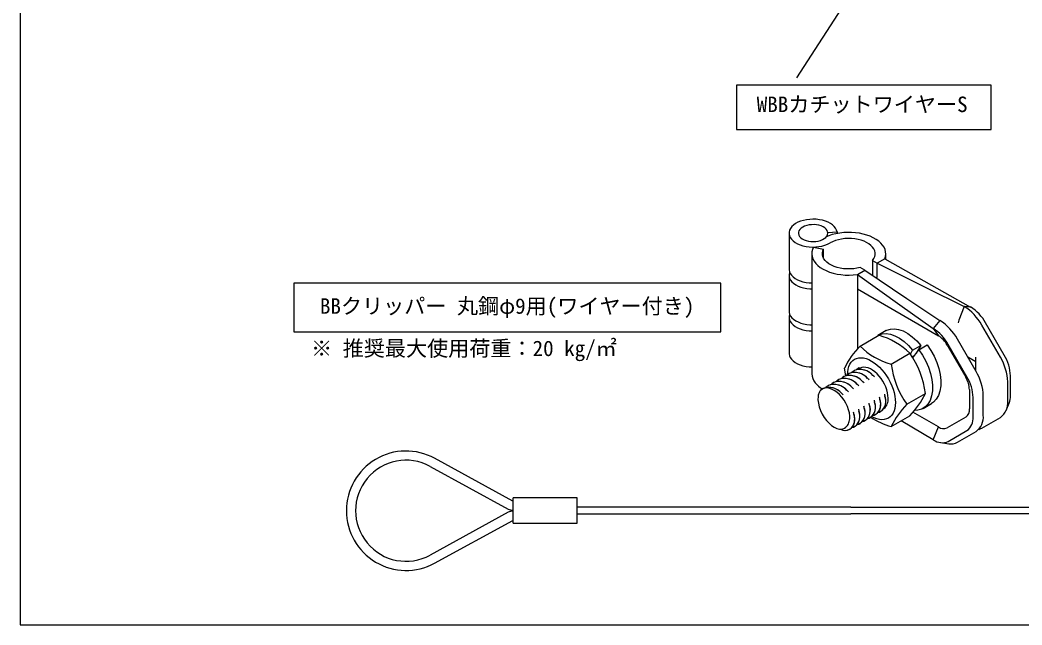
# Model space of a CAD drawing. Units: millimetres on the paper. Extents: x -141 to 141, y -98 to 97.
# Drawn here: x -141.1 to -31.9, y -98.2 to -32.3 of the extents above; entities that cross this region are included whole.
import ezdxf
from ezdxf.enums import TextEntityAlignment as Align

# ---------------------------------------------------------------- set-up
doc = ezdxf.new("R2010")
doc.units = ezdxf.units.MM
doc.layers.add('0-0_文字･図枠･寸法', color=7, linetype='Continuous')
doc.layers.add('0-4_BBクリッパー', color=7, linetype='Continuous')
doc.styles.add('ＭＳ ゴシック', font='')
doc.styles.get('ＭＳ ゴシック').set_extended_font_data('MS Gothic')

msp = doc.modelspace()

# ---------------------------------------------------------------- linework, layer by layer
at = {"layer": '0-0_文字･図枠･寸法'}
for p, q in [((-45.141, -21.129), (-56.457, -38.586)), ((-141.096, -98.162), (140.904, -98.162))]:
    msp.add_line(p, q, dxfattribs=at)
msp.add_lwpolyline([(140.904, 96.838), (-141.096, 96.838), (-141.096, -98.162)], dxfattribs=at)
for points in [[(-62.99, -39.383), (-62.99, -44.21), (-35.248, -44.21), (-35.248, -39.383)], [(-111.25, -60.931), (-111.25, -66.25), (-64.691, -66.25), (-64.691, -60.931)]]:
    msp.add_lwpolyline(points, close=True, dxfattribs=at)
at = {"layer": '0-4_BBクリッパー'}
for p, q in [((-57.277, -55.497), (-57.277, -59.416)), ((-53.06, -55.416), (-52.04, -55.365)), ((-52.04, -55.365), (-52.04, -55.536)), ((-53.187, -55.866), (-53.187, -55.884)), ((-53.065, -56.703), (-52.798, -56.568)), ((-54.793, -57.743), (-54.793, -70.806)), ((-54.596, -57.024), (-53.501, -57.23)), ((-53.501, -58.257), (-53.501, -57.23)), ((-46.731, -58.345), (-46.731, -57.743)), ((-48.164, -58.46), (-48.164, -60.106)), ((-48.164, -58.46), (-47.655, -58.753)), ((-46.841, -58.283), (-47.655, -58.753)), ((-47.655, -60.321), (-47.655, -58.753)), ((-46.841, -58.283), (-37.476, -63.542)), ((-49.827, -60.007), (-49.013, -59.537)), ((-49.827, -60.007), (-49.827, -61.575)), ((-49.013, -59.537), (-49.521, -59.243)), ((-57.277, -60.069), (-57.277, -63.987)), ((-49.827, -61.575), (-49.827, -68.145)), ((-49.827, -61.575), (-40.997, -66.672)), ((-38.181, -63.479), (-38.765, -64.983)), ((-37.476, -63.542), (-38.181, -63.479)), ((-57.277, -64.641), (-57.277, -68.559)), ((-40.841, -65.014), (-41.546, -65.891)), ((-34.232, -69.02), (-36.262, -65.505)), ((-33.815, -68.779), (-35.844, -65.264)), ((-46.672, -66.115), (-47.577, -66.637)), ((-41.546, -65.891), (-40.997, -66.672)), ((-49.529, -67.801), (-47.493, -66.625)), ((-40.038, -67.685), (-38.008, -71.2)), ((-37.885, -71.129), (-39.914, -67.614)), ((-36.892, -70.555), (-38.921, -67.04)), ((-46.133, -69.761), (-44.097, -68.586)), ((-44.049, -68.661), (-43.799, -68.26)), ((-43.799, -68.26), (-42.894, -67.737)), ((-43.791, -69.069), (-43.126, -68.198)), ((-42.894, -67.737), (-43.422, -68.585)), ((-43.15, -68.229), (-43.18, -68.196)), ((-43.632, -68.86), (-43.845, -68.983)), ((-36.909, -69.506), (-37.792, -68.997)), ((-36.909, -70.525), (-36.909, -69.016)), ((-51.076, -71.022), (-51.227, -70.217)), ((-50.744, -70.789), (-50.753, -70.794)), ((-50.178, -70.462), (-50.187, -70.467)), ((-49.613, -70.136), (-49.622, -70.141)), ((-52.441, -71.768), (-52.45, -71.773)), ((-51.875, -71.442), (-51.884, -71.447)), ((-51.31, -71.115), (-51.319, -71.12)), ((-33.437, -73.801), (-33.437, -71.696)), ((-33.139, -73.159), (-33.139, -71.054)), ((-53.576, -72.435), (-53.847, -72.647)), ((-53.581, -72.427), (-53.756, -72.555)), ((-53.572, -72.421), (-53.581, -72.426)), ((-53.395, -72.362), (-53.46, -72.395)), ((-53.006, -72.095), (-53.015, -72.1)), ((-46.838, -73.075), (-46.845, -73.032)), ((-44.435, -74.138), (-42.399, -72.962)), ((-37.611, -72.538), (-37.611, -74.643)), ((-48.535, -74.055), (-48.542, -74.012)), ((-47.969, -73.728), (-47.976, -73.685)), ((-47.404, -73.402), (-47.411, -73.359)), ((-42.658, -74.584), (-41.753, -74.062)), ((-37.209, -75.509), (-37.209, -73.403)), ((-36.096, -75.336), (-36.096, -73.231)), ((-33.616, -74.817), (-33.291, -74.022)), ((-50.232, -75.035), (-50.239, -74.991)), ((-49.666, -74.709), (-49.673, -74.665)), ((-49.101, -74.382), (-49.107, -74.338)), ((-47.812, -75.236), (-47.803, -75.231)), ((-47.246, -74.909), (-47.237, -74.904)), ((-40.997, -76.599), (-43.765, -75.001)), ((-49.508, -76.215), (-49.499, -76.21)), ((-48.943, -75.889), (-48.934, -75.884)), ((-48.377, -75.562), (-48.368, -75.557)), ((-46.133, -76.554), (-44.097, -75.378)), ((-41.546, -78.013), (-45.044, -75.925)), ((-38.008, -75.522), (-40.038, -76.694)), ((-36.262, -76.731), (-34.232, -75.559)), ((-51.146, -76.666), (-51.083, -76.629)), ((-51.083, -76.639), (-51.139, -76.677)), ((-51.132, -76.672), (-51.089, -76.66)), ((-51.113, -76.661), (-51.112, -76.661)), ((-50.64, -76.868), (-50.631, -76.863)), ((-50.074, -76.542), (-50.065, -76.537)), ((-41.546, -78.013), (-40.997, -76.599)), ((-39.914, -78.175), (-37.885, -77.003)), ((-38.921, -78.266), (-36.892, -77.094)), ((-40.723, -78.313), (-39.872, -78.429)), ((-87.396, -84.674), (-95.902, -80.019)), ((-96.382, -80.896), (-87.876, -85.551)), ((-87.354, -84.674), (-87.396, -84.674)), ((-80.354, -84.327), (-87.354, -84.327)), ((-87.354, -87.077), (-87.354, -84.327)), ((-80.354, -87.077), (-80.354, -84.327)), ((-87.876, -85.896), (-96.382, -90.551)), ((-87.396, -85.674), (-87.354, -85.674)), ((-87.354, -85.774), (-87.396, -85.774)), ((-50.528, -85.327), (-80.354, -85.327)), ((-80.354, -86.077), (-50.528, -86.077)), ((-50.528, -85.327), (-20.701, -85.327)), ((-20.701, -86.077), (-50.528, -86.077)), ((-95.902, -91.429), (-87.396, -86.774)), ((-87.396, -86.774), (-87.354, -86.774)), ((-87.354, -87.077), (-80.354, -87.077))]:
    msp.add_line(p, q, dxfattribs=at)
for points in [[(-52.04, -55.365), (-52.095, -55.163), (-52.196, -54.967), (-52.342, -54.78), (-52.531, -54.607), (-52.758, -54.45), (-53.02, -54.312), (-53.312, -54.195), (-53.628, -54.103), (-53.963, -54.036), (-54.311, -53.995), (-54.665, -53.982), (-55.019, -53.997), (-55.366, -54.039), (-55.7, -54.108), (-56.014, -54.202), (-56.304, -54.32), (-56.564, -54.459), (-56.789, -54.617), (-56.975, -54.792), (-57.119, -54.979), (-57.217, -55.176), (-57.269, -55.378), (-57.273, -55.583), (-57.229, -55.786), (-57.138, -55.984), (-57.001, -56.173), (-56.822, -56.349), (-56.603, -56.51), (-56.349, -56.653), (-56.063, -56.774), (-55.752, -56.872), (-55.42, -56.945), (-55.075, -56.992), (-54.722, -57.011), (-54.368, -57.003), (-54.019, -56.967), (-53.681, -56.904), (-53.362, -56.815), (-53.065, -56.703)], [(-46.841, -58.283), (-46.763, -58.036), (-46.732, -57.786), (-46.747, -57.535), (-46.809, -57.286), (-46.918, -57.043), (-47.071, -56.808), (-47.267, -56.584), (-47.503, -56.374), (-47.778, -56.179), (-48.087, -56.002), (-48.428, -55.846), (-48.795, -55.712), (-49.186, -55.601), (-49.594, -55.516), (-50.017, -55.456), (-50.448, -55.423), (-50.883, -55.417), (-51.316, -55.438), (-51.743, -55.486), (-52.158, -55.56), (-52.558, -55.66), (-52.936, -55.783), (-53.209, -55.894)], [(-48.164, -58.46), (-48.027, -58.263), (-47.935, -58.059), (-47.889, -57.849), (-47.889, -57.637), (-47.935, -57.427), (-48.028, -57.223), (-48.164, -57.026), (-48.343, -56.842), (-48.561, -56.672), (-48.815, -56.519), (-49.1, -56.386), (-49.412, -56.275), (-49.746, -56.188), (-50.096, -56.126), (-50.457, -56.09), (-50.824, -56.081), (-51.189, -56.099), (-51.547, -56.144), (-51.892, -56.214), (-52.22, -56.31), (-52.523, -56.428), (-52.798, -56.568)], [(-54.596, -57.024), (-54.711, -57.275), (-54.777, -57.532), (-54.793, -57.791), (-54.758, -58.05), (-54.675, -58.304), (-54.542, -58.552), (-54.363, -58.79), (-54.138, -59.015), (-53.872, -59.224), (-53.568, -59.415), (-53.228, -59.584), (-52.858, -59.731), (-52.461, -59.854), (-52.044, -59.95), (-51.611, -60.018), (-51.167, -60.059), (-50.718, -60.07), (-50.269, -60.053), (-49.827, -60.007)], [(-49.521, -59.243), (-49.867, -59.323), (-50.228, -59.377), (-50.598, -59.403), (-50.97, -59.401), (-51.339, -59.372), (-51.699, -59.315), (-52.043, -59.232), (-52.365, -59.124), (-52.66, -58.993), (-52.924, -58.841), (-53.151, -58.671), (-53.339, -58.485), (-53.483, -58.287), (-53.582, -58.08), (-53.634, -57.867), (-53.637, -57.652), (-53.593, -57.438), (-53.501, -57.23)], [(-47.655, -58.753), (-42.35, -61.4), (-38.181, -63.479)], [(-57.277, -59.416), (-57.273, -59.502), (-57.229, -59.705), (-57.138, -59.902), (-57.001, -60.091), (-56.822, -60.268), (-56.603, -60.429), (-56.349, -60.572), (-56.063, -60.693), (-55.752, -60.791), (-55.42, -60.864), (-55.075, -60.91), (-54.793, -60.928)], [(-57.215, -59.742), (-57.238, -59.809), (-57.275, -60.011), (-57.265, -60.214), (-57.208, -60.414), (-57.105, -60.608), (-56.958, -60.792), (-56.77, -60.964), (-56.544, -61.119), (-56.284, -61.255), (-55.994, -61.371), (-55.681, -61.462), (-55.349, -61.529), (-55.004, -61.57), (-54.793, -61.581)], [(-49.827, -60.007), (-45.19, -63.302), (-41.546, -65.891)], [(-49.013, -59.537), (-44.436, -62.604), (-40.841, -65.014)], [(-57.277, -63.987), (-57.265, -64.132), (-57.208, -64.333), (-57.105, -64.527), (-56.958, -64.711), (-56.77, -64.882), (-56.544, -65.038), (-56.284, -65.174), (-55.994, -65.289), (-55.681, -65.381), (-55.349, -65.448), (-55.004, -65.488), (-54.793, -65.5)], [(-57.215, -64.314), (-57.217, -64.319), (-57.269, -64.522), (-57.273, -64.726), (-57.229, -64.93), (-57.138, -65.127), (-57.001, -65.316), (-56.822, -65.493), (-56.603, -65.654), (-56.349, -65.796), (-56.063, -65.918), (-55.752, -66.016), (-55.42, -66.089), (-55.075, -66.135), (-54.793, -66.153)], [(-38.765, -64.983), (-38.81, -65.135), (-38.826, -65.279)], [(-47.785, -66.794), (-47.517, -66.604), (-47.126, -66.467), (-46.691, -66.435), (-46.23, -66.504), (-45.747, -66.672), (-45.244, -66.941), (-44.74, -67.306), (-44.253, -67.751), (-43.799, -68.26)], [(-46.668, -66.121), (-46.612, -66.081), (-46.221, -65.945), (-45.786, -65.912), (-45.325, -65.982), (-44.842, -66.15), (-44.339, -66.419), (-43.835, -66.783), (-43.348, -67.229), (-42.894, -67.737)], [(-43.126, -68.198), (-42.221, -67.675), (-41.822, -68.262), (-41.468, -68.901), (-41.174, -69.569), (-40.95, -70.243), (-40.802, -70.897), (-40.729, -71.53), (-40.735, -72.137), (-40.823, -72.695), (-40.989, -73.183), (-41.224, -73.586), (-41.526, -73.905), (-41.76, -74.05)], [(-57.277, -68.559), (-57.273, -68.645), (-57.229, -68.848), (-57.138, -69.046), (-57.001, -69.235), (-56.822, -69.412), (-56.603, -69.573), (-56.349, -69.715), (-56.063, -69.837), (-55.752, -69.935), (-55.42, -70.008), (-55.075, -70.054), (-54.793, -70.072)], [(-43.126, -68.198), (-42.727, -68.785), (-42.373, -69.423), (-42.079, -70.092), (-41.855, -70.765), (-41.707, -71.42), (-41.634, -72.053), (-41.64, -72.66), (-41.728, -73.217), (-41.894, -73.705), (-42.129, -74.108), (-42.431, -74.427), (-42.801, -74.658), (-43.228, -74.789), (-43.604, -74.81)], [(-50.896, -70.93), (-50.88, -70.602), (-50.831, -70.297), (-50.75, -70.019), (-50.637, -69.771), (-50.496, -69.557), (-50.326, -69.379), (-50.131, -69.239), (-49.913, -69.14), (-49.674, -69.082), (-49.417, -69.066), (-49.147, -69.093), (-48.865, -69.162), (-48.576, -69.272), (-48.284, -69.422), (-47.991, -69.61), (-47.703, -69.833), (-47.421, -70.089), (-47.15, -70.375), (-46.894, -70.687), (-46.655, -71.02), (-46.437, -71.372), (-46.241, -71.737), (-46.072, -72.11), (-45.93, -72.488), (-45.818, -72.866), (-45.737, -73.237), (-45.688, -73.599), (-45.672, -73.947), (-45.688, -74.275), (-45.737, -74.58), (-45.818, -74.858), (-45.93, -75.106), (-46.072, -75.32), (-46.241, -75.498), (-46.437, -75.638), (-46.655, -75.737), (-46.894, -75.795), (-47.15, -75.811), (-47.421, -75.784)], [(-50.779, -70.98), (-51.08, -71.029), (-51.264, -71.123)], [(-50.747, -70.804), (-50.846, -70.855), (-51, -71.01)], [(-50.767, -70.835), (-50.862, -70.884), (-50.985, -71.007)], [(-50.213, -70.653), (-50.514, -70.702), (-50.699, -70.797)], [(-50.182, -70.478), (-50.28, -70.528), (-50.435, -70.683)], [(-50.201, -70.509), (-50.297, -70.558), (-50.419, -70.681)], [(-49.648, -70.326), (-49.948, -70.376), (-50.133, -70.47)], [(-49.616, -70.151), (-49.715, -70.202), (-49.869, -70.357)], [(-49.636, -70.182), (-49.731, -70.231), (-49.854, -70.354)], [(-46.474, -73.483), (-46.491, -73.189), (-46.541, -72.881), (-46.624, -72.564), (-46.737, -72.245), (-46.88, -71.93), (-47.049, -71.624), (-47.24, -71.334), (-47.451, -71.064), (-47.678, -70.819), (-47.916, -70.605), (-48.16, -70.425), (-48.407, -70.282), (-48.652, -70.18), (-48.89, -70.119), (-49.116, -70.102), (-49.328, -70.129), (-49.519, -70.198), (-49.688, -70.309), (-49.695, -70.315)], [(-52.476, -71.959), (-52.776, -72.008), (-52.961, -72.102)], [(-52.444, -71.784), (-52.543, -71.834), (-52.697, -71.989)], [(-52.464, -71.815), (-52.559, -71.864), (-52.682, -71.987)], [(-51.91, -71.633), (-52.211, -71.682), (-52.395, -71.776)], [(-51.879, -71.457), (-51.977, -71.508), (-52.132, -71.663)], [(-51.898, -71.488), (-51.993, -71.537), (-52.116, -71.66)], [(-51.345, -71.306), (-51.645, -71.355), (-51.83, -71.449)], [(-51.313, -71.131), (-51.411, -71.181), (-51.566, -71.336)], [(-51.333, -71.162), (-51.428, -71.211), (-51.551, -71.334)], [(-49.672, -72.107), (-49.746, -72.041), (-49.822, -71.973)], [(-49.665, -72.112), (-49.774, -72.007), (-49.813, -71.981)], [(-49.107, -71.78), (-49.181, -71.713), (-49.257, -71.646)], [(-49.099, -71.785), (-49.208, -71.68), (-49.248, -71.654)], [(-48.541, -71.453), (-48.615, -71.387), (-48.69, -71.32)], [(-48.534, -71.459), (-48.642, -71.354), (-48.682, -71.328)], [(-47.975, -71.128), (-48.048, -71.062), (-48.123, -70.995)], [(-47.968, -71.132), (-48.077, -71.027), (-48.116, -71.001)], [(-50.707, -75.999), (-50.659, -75.721), (-50.655, -75.413), (-50.697, -75.082), (-50.781, -74.739), (-50.909, -74.38), (-51.076, -74.027), (-51.282, -73.683), (-51.517, -73.364), (-51.778, -73.076), (-52.055, -72.829), (-52.352, -72.623), (-52.649, -72.474), (-52.939, -72.387), (-53.214, -72.36), (-53.487, -72.401)], [(-53.01, -72.11), (-53.108, -72.161), (-53.263, -72.316)], [(-53.03, -72.141), (-53.125, -72.19), (-53.247, -72.313)], [(-51.361, -73.091), (-51.47, -72.986), (-51.512, -72.959)], [(-51.361, -73.093), (-51.435, -73.027), (-51.511, -72.959)], [(-50.799, -72.764), (-50.873, -72.697), (-50.949, -72.63)], [(-50.796, -72.765), (-50.905, -72.66), (-50.944, -72.634)], [(-50.236, -72.435), (-50.31, -72.368), (-50.386, -72.301)], [(-50.23, -72.438), (-50.339, -72.333), (-50.379, -72.307)], [(-46.803, -73.245), (-46.823, -73.148), (-46.844, -73.048)], [(-54.106, -73.282), (-54.119, -73.636), (-54.079, -74.018), (-53.987, -74.417), (-53.844, -74.821), (-53.661, -75.206), (-53.44, -75.573), (-53.191, -75.907), (-52.917, -76.203), (-52.632, -76.446), (-52.34, -76.635), (-52.058, -76.762), (-51.785, -76.829), (-51.531, -76.833), (-51.303, -76.772), (-51.221, -76.731)], [(-48.501, -74.217), (-48.522, -74.119), (-48.542, -74.02)], [(-47.935, -73.894), (-47.955, -73.796), (-47.976, -73.696)], [(-47.369, -73.57), (-47.389, -73.472), (-47.41, -73.372)], [(-50.199, -75.191), (-50.219, -75.097), (-50.239, -75.001)], [(-49.634, -74.863), (-49.654, -74.766), (-49.675, -74.668)], [(-49.068, -74.541), (-49.088, -74.443), (-49.108, -74.344)], [(-48.353, -75.515), (-48.271, -75.474), (-48.095, -75.284)], [(-48.134, -75.326), (-47.985, -75.309), (-47.817, -75.226)], [(-48.129, -75.321), (-48.018, -75.309), (-47.858, -75.229)], [(-47.787, -75.188), (-47.706, -75.148), (-47.529, -74.958)], [(-47.568, -75), (-47.419, -74.983), (-47.252, -74.899)], [(-47.564, -74.995), (-47.452, -74.982), (-47.291, -74.902)], [(-47.222, -74.862), (-47.14, -74.821), (-46.964, -74.631)], [(-50.049, -76.495), (-49.968, -76.454), (-49.792, -76.264)], [(-49.831, -76.306), (-49.681, -76.289), (-49.514, -76.205)], [(-49.826, -76.301), (-49.714, -76.288), (-49.554, -76.208)], [(-49.484, -76.168), (-49.403, -76.127), (-49.226, -75.937)], [(-49.265, -75.979), (-49.116, -75.962), (-48.949, -75.879)], [(-49.261, -75.974), (-49.149, -75.962), (-48.988, -75.881)], [(-48.918, -75.841), (-48.837, -75.801), (-48.661, -75.611)], [(-48.7, -75.653), (-48.55, -75.636), (-48.383, -75.552)], [(-48.695, -75.648), (-48.583, -75.635), (-48.424, -75.555)], [(-47.421, -75.784), (-47.703, -75.715), (-47.991, -75.605), (-48.261, -75.468)], [(-50.615, -76.821), (-50.534, -76.78), (-50.357, -76.59)], [(-50.392, -76.627), (-50.28, -76.615), (-50.12, -76.535)], [(-50.384, -76.631), (-50.247, -76.615), (-50.08, -76.532)], [(-36.603, -76.868), (-36.459, -76.824), (-36.262, -76.731)]]:
    msp.add_lwpolyline(points, dxfattribs=at)
msp.add_lwpolyline([(-55.785, -54.844), (-55.959, -54.964), (-56.097, -55.099), (-56.193, -55.245), (-56.244, -55.399), (-56.25, -55.556), (-56.21, -55.711), (-56.125, -55.859), (-55.998, -55.998), (-55.832, -56.122), (-55.632, -56.228), (-55.404, -56.313), (-55.154, -56.374), (-54.89, -56.41), (-54.619, -56.42), (-54.35, -56.404), (-54.089, -56.361), (-53.844, -56.293), (-53.622, -56.203), (-53.43, -56.092), (-53.274, -55.964), (-53.157, -55.823), (-53.083, -55.672), (-53.054, -55.517), (-53.071, -55.36), (-53.134, -55.208), (-53.241, -55.064), (-53.388, -54.932), (-53.571, -54.817), (-53.786, -54.721), (-54.026, -54.648), (-54.283, -54.599), (-54.552, -54.575), (-54.823, -54.579), (-55.089, -54.608), (-55.343, -54.664), (-55.577, -54.743)], close=True, dxfattribs=at)
for centre, radius, start, end in [((-41.113, -68.178), 5.539, 28.85561, 58.04532), ((-39.968, -67.536), 4.708, 28.85562, 58.04532), ((-43.772, -69.713), 5.539, 28.85561, 58.04532), ((-44.038, -69.886), 4.708, 28.85562, 58.04532), ((-49.575, -74.153), 7.81, 45.46392, 74.54145), ((-42.463, -69.022), 2.769, 28.85561, 58.04532), ((-43.799, -73.633), 8.176, 134.49537, 155.30328), ((-44.146, -62.397), 7.628, 225.10876, 254.89661), ((-51.952, -74.151), 9.626, 7.09279, 35.31857), ((-37.845, -71.214), 4.708, 1.95652, 31.14371), ((-36.581, -68.573), 9.626, 187.09276, 215.3186), ((-38.973, -71.885), 5.539, 1.9565, 31.14372), ((-52.802, -70.624), 2, 185.2096, 246.33207), ((-50.755, -72.984), 2.008, 41.74263, 90.0356), ((-50.081, -72.439), 1.767, 38.90057, 111.84255), ((-50.19, -72.658), 2.009, 41.72996, 90.03163), ((-49.516, -72.112), 1.767, 38.90036, 111.83855), ((-49.624, -72.334), 2.011, 41.70254, 90.02134), ((-41.633, -73.42), 5.539, 1.9565, 31.14372), ((-52.343, -73.745), 1.767, 38.90047, 111.84029), ((-52.453, -73.968), 2.013, 41.67386, 90.01067), ((-51.778, -73.418), 1.767, 38.90041, 111.83876), ((-51.887, -73.639), 2.01, 41.71277, 90.0254), ((-51.212, -73.092), 1.767, 38.90047, 111.84152), ((-51.321, -73.311), 2.008, 41.73661, 90.03356), ((-50.647, -72.765), 1.767, 38.90039, 111.83823), ((-40.379, -72.633), 2.77, 1.95653, 31.14369), ((-41.915, -73.564), 4.708, 1.95652, 31.14371), ((-52.863, -73.412), 1.25, 150.01927, 174.03439), ((-53.023, -73.331), 1.071, 140.30939, 149.4894), ((-53.262, -73.117), 0.75, 107.44259, 141.25654), ((-52.909, -74.071), 1.767, 38.90038, 111.84028), ((-53.015, -74.29), 2.008, 41.50269, 90.09206), ((-50.533, -69.05), 9.026, 315.48467, 334.31399), ((-35.41, -73.204), 2.272, 338.89352, 1.14127), ((-49.776, -74.789), 1.369, 307.65203, 23.47171), ((-50.055, -74.757), 1.639, 329.18643, 19.27098), ((-49.213, -74.461), 1.372, 307.68749, 23.56278), ((-49.487, -74.431), 1.637, 329.16779, 19.22663), ((-48.645, -74.136), 1.369, 307.64683, 23.46532), ((-48.919, -74.105), 1.635, 329.149, 19.18149), ((-48.081, -73.809), 1.371, 307.67691, 23.53333), ((-48.352, -73.779), 1.633, 329.1359, 19.14942), ((-47.791, -73.604), 1.322, 310.82796, 5.22779), ((-37.999, -80.466), 9.026, 135.48464, 154.31401), ((-35.359, -73.99), 1.931, 305.69803, 5.62039), ((-51.473, -75.768), 1.37, 307.65435, 23.487), ((-51.757, -75.734), 1.644, 329.22365, 19.35997), ((-50.908, -75.442), 1.37, 307.66055, 23.48727), ((-51.192, -75.408), 1.645, 329.2324, 19.38098), ((-50.343, -75.115), 1.371, 307.66933, 23.52168), ((-50.623, -75.082), 1.642, 329.20632, 19.31883), ((-38.572, -74.738), 0.966, 305.6981, 5.62033), ((-38.019, -75.526), 1.931, 305.69803, 5.62039), ((-51.638, -75.919), 0.91, 311.40056, 338.39809), ((-52.621, -75.51), 1.976, 337.88068, 345.67904), ((-43.694, -68.101), 8.798, 237.87116, 253.9008), ((-38.843, -75.669), 1.642, 305.69805, 5.62035), ((-51.147, -76.009), 0.969, 238.03706, 298.47251), ((-51.115, -76.002), 0.977, 238.12039, 298.74952), ((-51.829, -75.655), 1.236, 299.45441, 309.94487), ((-40.435, -75.814), 0.966, 234.38182, 294.31395), ((-40.59, -76.679), 1.641, 234.38185, 294.31393), ((-39.635, -76.956), 1.492, 260.83696, 298.58936), ((-99.024, -85.724), 6.503, 61.30861, 180), ((-99.024, -85.724), 5.503, 61.30861, 298.69139), ((-99.024, -85.724), 6.503, 180, 298.69139), ((-87.396, -84.674), 1, 241.30862, 270), ((-87.396, -86.774), 1, 90, 118.69138)]:
    msp.add_arc(centre, radius, start, end, dxfattribs=at)

# ---------------------------------------------------------------- texts
at = {"layer": '0-0_文字･図枠･寸法', "style": 'ＭＳ ゴシック'}
for s, p in [('WBBカチットワイヤーS', (-60.796, -42.821)), ('BBクリッパー 丸鋼φ9用(ワイヤー付き)', (-108.411, -64.785)), ('※ 推奨最大使用荷重：20 kg/㎡', (-109.371, -69.396))]:
    msp.add_text(s, height=1.686, dxfattribs=at).set_placement(p, align=Align.BOTTOM_LEFT)

doc.saveas('drawing.dxf')
